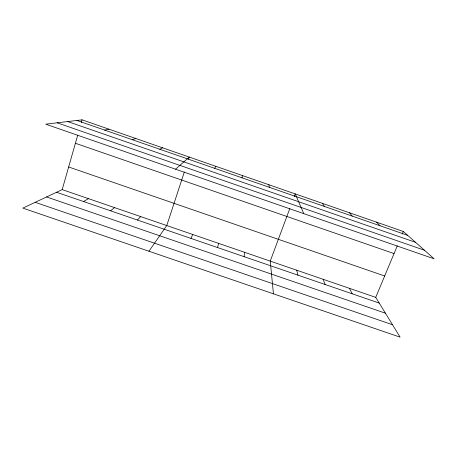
<?xml version="1.0" encoding="UTF-8"?>
<svg xmlns="http://www.w3.org/2000/svg" width="457" height="457" viewBox="0 0 457 457"><rect width="100%" height="100%" fill="white"/><g stroke="black" fill="none" stroke-linecap="round" stroke-linejoin="round"><path stroke-width="0.69" d="M244.175 256.697L244.466 252.258M242.033 177.819L242.393 175.545M217.589 247.568L218.629 243.375M62.192 189.615L375.728 297.364L400.109 337.157L22.85 208.106L62.192 189.615L77.701 135.232M81.329 122.516L82.089 119.843L403.303 231.459L434.15 258.833L45.711 124.178L82.089 119.843M184.36 171.946L166.759 225.552L148.936 251.241M188.581 159.105L189.244 157.077L175.585 169.199M289.824 208.506L270.236 261.113L273.44 293.828M294.268 196.567L295.256 193.917L303.779 213.642M375.728 297.364L397.316 245.775M402.217 234.064L403.303 231.459M190.935 238.411L192.728 234.475M214.704 168.325L215.853 166.325M137.403 220.028L140.716 216.601M110.525 210.797L114.61 207.632M83.58 201.543L88.435 198.635M159.813 149.256L162.566 147.805M132.256 139.688L135.809 138.511M104.619 130.085L108.989 129.188M46.58 196.956L385.422 313.194M35.178 202.314L392.489 324.716M68.647 166.982L384.674 275.982M56.565 192.26L379.224 303.077M57.154 122.813L424.473 250.242M75.411 143.264L394.048 253.578M76.907 120.459L407.713 235.372M67.699 121.556L415.533 242.313M376.402 222.113L380.018 225.752M349.428 212.739L352.25 216.104M322.379 203.342L324.401 206.433M349.456 288.338L352.204 293.8M323.122 279.29L325.11 284.494M296.713 270.213L297.941 275.16M268.859 184.742L269.293 187.29"/></g></svg>
